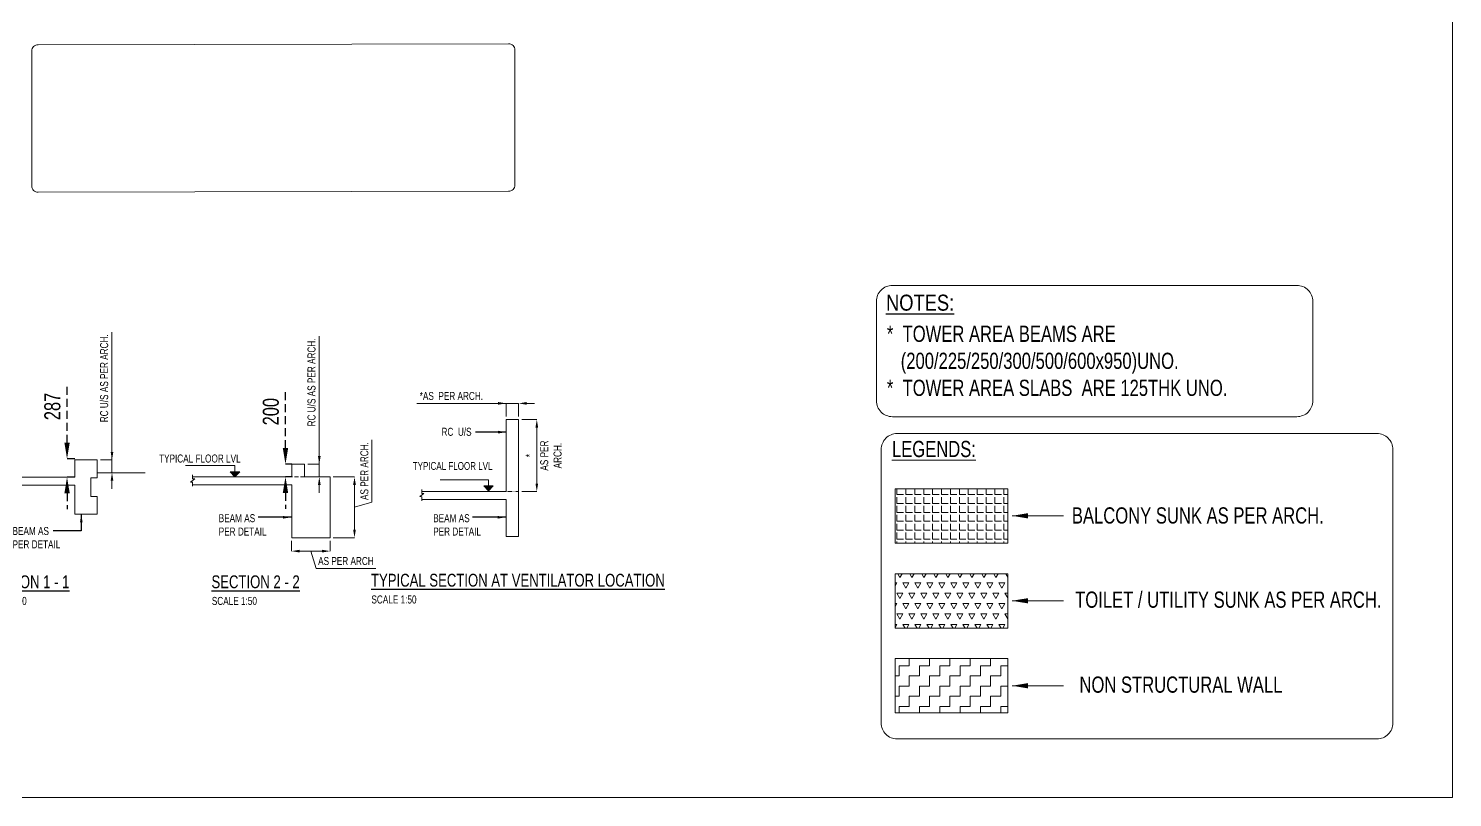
# Model space of a CAD drawing. Header units: millimetres. Extents: x 349 to 36302, y 188 to 51036.
# Drawn here: x 14052 to 36302, y 188 to 12200 of the extents above; entities that cross this region are included whole.
import ezdxf
from ezdxf.enums import TextEntityAlignment as Align

# ---------------------------------------------------------------- set-up
doc = ezdxf.new("R2010")
doc.units = ezdxf.units.MM
for name, pattern in [('CONTINOUS', [0]), ('DASHED', [0.75, 0.5, -0.25]), ('HIDDEN', [0.375, 0.25, -0.125])]:
    doc.linetypes.add(name, pattern=pattern)
for name, color, linetype, lineweight in [('A-ANNO-DIMS', 8, 'Continuous', 15), ('S-GENERAL', 252, 'Continuous', 20), ('S-SEC', 30, 'Continuous', 20), ('S-SEC-TEXT', 2, 'Continuous', 20), ('s-text', 20, 'Continuous', 13), ('STR-LEVEL TEXT', 110, 'Continuous', 30), ('STR-SECTION LINE', 121, 'Continuous', 20)]:
    doc.layers.add(name, color=color, linetype=linetype, lineweight=lineweight)
for name, color, linetype in [('S-BEAM', 4, 'HIDDEN'), ('S-CUT OUT', 43, 'Continuous'), ('S-TITLE', 2, 'Continuous'), ('S-WALL HATCH', 251, 'Continuous')]:
    doc.layers.add(name, color=color, linetype=linetype)
doc.styles.add('Dim.s & Anno.(Misc.)', font='ARIALN.TTF')
doc.styles.add('SOBHA', font='swisscl.ttf')
doc.dimstyles.new('A-GFC-100', dxfattribs={"dimscale": 100, "dimtxt": 1.75, "dimasz": 1, "dimexe": 1, "dimexo": 1, "dimgap": 0.4, "dimtad": 1, "dimdec": 0, "dimdsep": 46, "dimtxsty": 'Dim.s & Anno.(Misc.)', "dimblk": 'ARCHTICK', "dimcen": 0, "dimdle": 0.5, "dimclrd": 252, "dimclre": 253, "dimclrt": 6, "dimazin": 2, "dimtfac": 1, "dimtdec": 0, "dimtix": 1, "dimtmove": 2, "dimatfit": 3, "dimfxl": 1, "dimtolj": 1, "dimlwd": 0, "dimlwe": 0, "dimarcsym": 0})
doc.dimstyles.new('S-100-2', dxfattribs={"dimscale": 100, "dimtxt": 2.5, "dimasz": 2.5, "dimexe": 0, "dimexo": 0, "dimgap": 1, "dimtad": 1, "dimdec": 0, "dimzin": 0, "dimdsep": 46, "dimtxsty": 'SOBHA', "dimcen": 0.0895, "dimclrd": 8, "dimclre": 8, "dimclrt": 2, "dimadec": 0, "dimazin": 0, "dimtfac": 1, "dimtdec": 0, "dimtofl": 0, "dimtmove": 0, "dimatfit": 3, "dimfxl": 0.18, "dimtolj": 1, "dimtzin": 0, "dimlwd": -1, "dimlwe": -1, "dimarcsym": 1})
doc.dimstyles.new('SOBHA STR DIM', dxfattribs={"dimtxt": 0.2, "dimasz": 0.2, "dimexe": 0, "dimexo": 0.01, "dimgap": 0.1, "dimtad": 1, "dimdsep": 46, "dimtxsty": 'SOBHA', "dimcen": 0.09, "dimclrd": 252, "dimclre": 252, "dimclrt": 2, "dimadec": 0, "dimazin": 0, "dimtfac": 1, "dimtofl": 0, "dimtmove": 2, "dimatfit": 1, "dimfxl": 0, "dimtolj": 1, "dimtzin": 0, "dimlwd": -1, "dimlwe": -1, "dimarcsym": 1})

# ---------------------------------------------------------------- blocks, each defined once
blk = doc.blocks.new('_ArchTick')
at = {"color": 0, "linetype": 'ByBlock', "const_width": 0.15}
blk.add_lwpolyline([(-0.5, -0.5), (0.5, 0.5)], dxfattribs=at)
blk = doc.blocks.new('RL')
at = {"layer": 'STR-SECTION LINE', "linetype": 'CONTINOUS', "ltscale": 10}
h = blk.add_hatch(color=8, dxfattribs=at)
h.dxf.hatch_style = 1
h.paths.add_polyline_path([(76, 79), (-76, 79), (0, 0)])
at = {"layer": 'STR-SECTION LINE', "color": 150, "linetype": 'CONTINOUS', "ltscale": 10, "flags": 128}
blk.add_lwpolyline([(76, 79), (-76, 79), (0, 0)], close=True, dxfattribs=at)
blk.add_lwpolyline([(764, 175), (0, 175), (0, 79)], dxfattribs=at)
blk = doc.blocks.new('*D11')
at = {"layer": 'A-ANNO-DIMS', "color": 252, "transparency": 16777216}
for p, q in [((-792988, -80984), (-792988, -82980)), ((-792988, -82855), (-792988, -82730)), ((-793169, -82980), (-792988, -82980)), ((-792988, -83180), (-792988, -82980)), ((-793167, -83180), (-792988, -83180)), ((-792988, -83305), (-792988, -83430))]:
    blk.add_line(p, q, dxfattribs=at)
for points in [[(-793009, -82855), (-792967, -82855), (-792988, -82980)], [(-793009, -83305), (-792967, -83305), (-792988, -83180)]]:
    blk.add_solid(points, dxfattribs=at)
at = {"layer": 'Defpoints', "color": 0, "transparency": 16777216}
for p in [(-793219, -82980, 0), (-792988, -82980), (-793217, -83180, 0)]:
    blk.add_point(p, dxfattribs=at)
at = {"layer": 'A-ANNO-DIMS', "color": 2, "transparency": 16777216, "insert": (-793109, -81705), "char_height": 125, "attachment_point": 5, "rotation": 90, "style": 'SOBHA'}
blk.add_mtext('\\A1;RC U/S AS PER ARCH.', dxfattribs=at)
blk = doc.blocks.new('*D12')
at = {"layer": 'A-ANNO-DIMS', "color": 252, "transparency": 16777216}
for p, q in [((-793420, -84180), (-793420, -84340)), ((-792819, -84180), (-792819, -84340)), ((-793295, -84340), (-792944, -84340)), ((-793120, -84340), (-793038, -84610)), ((-793038, -84610), (-792105, -84610))]:
    blk.add_line(p, q, dxfattribs=at)
for points in [[(-793295, -84319), (-793295, -84361), (-793420, -84340)], [(-792944, -84319), (-792944, -84361), (-792819, -84340)]]:
    blk.add_solid(points, dxfattribs=at)
at = {"layer": 'Defpoints', "color": 0, "transparency": 16777216}
for p in [(-793420, -84130), (-792819, -84130), (-792819, -84340)]:
    blk.add_point(p, dxfattribs=at)
at = {"layer": 'A-ANNO-DIMS', "color": 2, "transparency": 16777216, "insert": (-792572, -84495), "char_height": 125, "attachment_point": 5, "style": 'SOBHA'}
blk.add_mtext('\\A1;AS PER ARCH', dxfattribs=at)
blk = doc.blocks.new('*D13')
at = {"layer": 'A-ANNO-DIMS', "color": 252, "transparency": 16777216}
for p, q in [((-792168, -83574), (-792168, -82604)), ((-792769, -83180), (-792438, -83180)), ((-792438, -84005), (-792438, -83305)), ((-792438, -83655), (-792168, -83574)), ((-792769, -84130), (-792438, -84130))]:
    blk.add_line(p, q, dxfattribs=at)
for points in [[(-792459, -83305), (-792417, -83305), (-792438, -83180)], [(-792459, -84005), (-792417, -84005), (-792438, -84130)]]:
    blk.add_solid(points, dxfattribs=at)
at = {"layer": 'Defpoints', "color": 0, "transparency": 16777216}
for p in [(-792819, -83180), (-792438, -83180), (-792819, -84130)]:
    blk.add_point(p, dxfattribs=at)
at = {"layer": 'A-ANNO-DIMS', "color": 2, "transparency": 16777216, "insert": (-792283, -83089), "char_height": 125, "attachment_point": 5, "rotation": 90, "style": 'SOBHA'}
blk.add_mtext('\\A1;AS PER ARCH.', dxfattribs=at)
blk = doc.blocks.new('*D7')
at = {"layer": 'A-ANNO-DIMS', "color": 252, "transparency": 16777216}
for p, q in [((-786938, -80919), (-786938, -82915)), ((-786938, -82790), (-786938, -82665)), ((-787120, -82915), (-786938, -82915)), ((-786938, -83115), (-786938, -82915)), ((-787118, -83115), (-786938, -83115)), ((-786938, -83240), (-786938, -83365))]:
    blk.add_line(p, q, dxfattribs=at)
for points in [[(-786959, -82790), (-786917, -82790), (-786938, -82915)], [(-786959, -83240), (-786917, -83240), (-786938, -83115)]]:
    blk.add_solid(points, dxfattribs=at)
at = {"layer": 'Defpoints', "color": 0, "transparency": 16777216}
for p in [(-787170, -82915, 0), (-786938, -82915), (-787168, -83115, 0)]:
    blk.add_point(p, dxfattribs=at)
at = {"layer": 'A-ANNO-DIMS', "color": 2, "transparency": 16777216, "insert": (-787060, -81640), "char_height": 125, "attachment_point": 5, "rotation": 90, "style": 'SOBHA'}
blk.add_mtext('\\A1;RC U/S AS PER ARCH.', dxfattribs=at)
blk = doc.blocks.new('*D5')
at = {"layer": 'A-ANNO-DIMS', "color": 252, "transparency": 16777216}
for p, q in [((-783752, -82286), (-783518, -82286)), ((-783518, -83284), (-783518, -82411)), ((-783752, -83409), (-783518, -83409))]:
    blk.add_line(p, q, dxfattribs=at)
for points in [[(-783539, -82411), (-783497, -82411), (-783518, -82286)], [(-783539, -83284), (-783497, -83284), (-783518, -83409)]]:
    blk.add_solid(points, dxfattribs=at)
at = {"layer": 'Defpoints', "color": 0, "transparency": 16777216}
for p in [(-783802, -82286), (-783518, -82286), (-783802, -83409)]:
    blk.add_point(p, dxfattribs=at)
at = {"layer": 'A-ANNO-DIMS', "color": 2, "transparency": 16777216, "char_height": 125, "width": 643.27, "attachment_point": 5, "rotation": 90, "style": 'SOBHA'}
for s, insert in [('\\A1;AS PER ARCH.', (-783297, -82848)), ('\\A1;*', (-783630, -82848))]:
    blk.add_mtext(s, dxfattribs=dict(at, insert=insert))
blk = doc.blocks.new('*D6')
at = {"layer": 'A-ANNO-DIMS', "color": 252, "transparency": 16777216}
for p, q in [((-785392, -82032), (-783997, -82032)), ((-784122, -82032), (-784247, -82032)), ((-783997, -82236), (-783997, -82032)), ((-783802, -82032), (-783997, -82032)), ((-783802, -82236), (-783802, -82032)), ((-783677, -82032), (-783552, -82032))]:
    blk.add_line(p, q, dxfattribs=at)
for points in [[(-784122, -82011), (-784122, -82053), (-783997, -82032)], [(-783677, -82011), (-783677, -82053), (-783802, -82032)]]:
    blk.add_solid(points, dxfattribs=at)
at = {"layer": 'Defpoints', "color": 0, "transparency": 16777216}
for p in [(-783997, -82032), (-783997, -82286), (-783802, -82286)]:
    blk.add_point(p, dxfattribs=at)
at = {"layer": 'A-ANNO-DIMS', "color": 2, "transparency": 16777216, "insert": (-784853, -81917), "char_height": 125, "attachment_point": 5, "style": 'SOBHA'}
blk.add_mtext('\\A1;*AS  PER ARCH.', dxfattribs=at)
blk = doc.blocks.new('*D181')
at = {"layer": 'Defpoints', "color": 0, "linetype": 'Continuous', "ltscale": 500, "transparency": 16777216}
for p in [(18067, 5397), (18164, 5397, 0), (18164, 5197, 0)]:
    blk.add_point(p, dxfattribs=at)
at = {"layer": 'S-BEAM', "color": 8, "ltscale": 500, "transparency": 16777216}
for p, q in [((18067, 5647), (18067, 6533)), ((18164, 5397), (18067, 5397)), ((18164, 5197), (18067, 5197)), ((18067, 4947), (18067, 4697))]:
    blk.add_line(p, q, dxfattribs=at)
at = {"layer": 'S-BEAM', "color": 8, "linetype": 'Continuous', "ltscale": 500, "transparency": 16777216}
for points in [[(18025, 5647), (18109, 5647), (18067, 5397)], [(18025, 4947), (18109, 4947), (18067, 5197)]]:
    blk.add_solid(points, dxfattribs=at)
at = {"layer": 'S-BEAM', "color": 2, "linetype": 'Continuous', "ltscale": 500, "transparency": 16777216, "insert": (17839, 6215), "char_height": 250, "attachment_point": 5, "rotation": 90, "style": 'SOBHA'}
blk.add_mtext('\\A1;200', dxfattribs=at)
blk = doc.blocks.new('*D318')
at = {"layer": 'Defpoints', "color": 0, "linetype": 'Continuous', "ltscale": 500, "transparency": 16777216}
for p in [(14654, 5479), (14777, 5479), (14777, 5192)]:
    blk.add_point(p, dxfattribs=at)
at = {"layer": 'S-BEAM', "color": 8, "ltscale": 500, "transparency": 16777216}
for p, q in [((14654, 5729), (14654, 6613)), ((14777, 5479), (14654, 5479)), ((14777, 5192), (14654, 5192)), ((14654, 4942), (14654, 4692))]:
    blk.add_line(p, q, dxfattribs=at)
at = {"layer": 'S-BEAM', "color": 8, "linetype": 'Continuous', "ltscale": 500, "transparency": 16777216}
for points in [[(14613, 5729), (14696, 5729), (14654, 5479)], [(14613, 4942), (14696, 4942), (14654, 5192)]]:
    blk.add_solid(points, dxfattribs=at)
at = {"layer": 'S-BEAM', "color": 2, "linetype": 'Continuous', "ltscale": 500, "transparency": 16777216, "insert": (14426, 6296), "char_height": 250, "attachment_point": 5, "rotation": 90, "style": 'SOBHA'}
blk.add_mtext('\\A1;287', dxfattribs=at)
blk = doc.blocks.new('1')
at = {"layer": 'S-GENERAL', "color": 252, "linetype": 'ByBlock'}
blk.add_lwpolyline([(-794970.5, -83148.5), (-794970.5, -83211.5), (-794934.7, -83209.7), (-795002.1, -83260.6), (-794970.5, -83261.9), (-794970.5, -83327.1)], dxfattribs=at)
at = {"layer": 'S-SEC', "linetype": 'ByBlock'}
for p, q in [((-794970.5, -83180), (-793419.5, -83180)), ((-794970.5, -83305), (-793419.5, -83305))]:
    blk.add_line(p, q, dxfattribs=at)
at = {"layer": 'S-SEC', "linetype": 'HIDDEN', "ltscale": 250}
blk.add_line((-793219.5, -83180), (-793419.5, -83180), dxfattribs=at)
at = {"layer": 'S-SEC', "linetype": 'ByBlock', "elevation": 0}
blk.add_lwpolyline([(-793419.5, -83180), (-793419.5, -82980), (-793219.5, -82980), (-793219.5, -83180)], dxfattribs=at)
at = {"layer": 'S-SEC', "linetype": 'ByBlock'}
for points in [[(-793219.5, -83180), (-792819.5, -83180), (-792819.5, -84130), (-793419.5, -84130), (-793419.5, -83305)], [(-793419.5, -83180), (-793419.5, -83180)]]:
    blk.add_lwpolyline(points, dxfattribs=at)
at = {"layer": 'STR-LEVEL TEXT', "linetype": 'CONTINOUS', "xscale": -1.0125, "yscale": 1.0125, "zscale": 1.0125}
blk.add_blockref('RL', (-794305.2, -83180), dxfattribs=at)
at = {"layer": 'S-SEC-TEXT', "color": 2, "char_height": 125, "style": 'Dim.s & Anno.(Misc.)'}
for s, insert, width, attachment_point in [('{\\fSwis721 LtCn BT|b0|i0|c0|p34;TYPICAL FLOOR LVL}', (-795491.9, -82830.7), 1458.253, 1), ('\\pxql;{\\fSwis721 LtCn BT|b0|i0|c0|p34;BEAM AS \\PPER DETAIL}', (-793830.5, -83762.9), 729.126, 3)]:
    blk.add_mtext(s, dxfattribs=dict(at, insert=insert, width=width, attachment_point=attachment_point))
at = {"layer": 's-text', "color": 2, "insert": (-792972.1, -85055.2), "char_height": 125, "width": 1695.073, "attachment_point": 3, "style": 'Dim.s & Anno.(Misc.)'}
blk.add_mtext('\\pxql;{\\fSwis721 LtCn BT|b0|i0|c0|p34;SCALE 1:50}', dxfattribs=at)
at = {"layer": 'S-TITLE', "color": 2, "insert": (-794672.6, -84718.9), "char_height": 200, "width": 12426.537, "attachment_point": 1, "style": 'Dim.s & Anno.(Misc.)'}
blk.add_mtext('{\\fSwis721 LtCn BT|b0|i0|c0|p34;\\LSECTION 2 - 2}', dxfattribs=at)
at = {"layer": 'A-ANNO-DIMS'}
dim = blk.add_linear_dim(base=(-792987.8, -82980, 0), p1=(-793217.4, -83180, 0), p2=(-793219.5, -82980, 0), angle=90, text='RC U/S AS PER ARCH.', dimstyle='S-100-2', override={"dimscale": 50, "dimexo": 1, "dimclrd": 252, "dimclre": 252, "dimtmove": 1}, dxfattribs=at)
dim.commit()
dim.dimension.update_dxf_attribs({"geometry": '*D11', "text_midpoint": (-793032.6, -81704.7, 0), "dimtype": 128})
dim = blk.add_linear_dim(base=(-792438, -83180), p1=(-792819.5, -84130), p2=(-792819.5, -83180), angle=90, text='AS PER ARCH.', dimstyle='S-100-2', override={"dimscale": 50, "dimexo": 1, "dimclrd": 252, "dimclre": 252, "dimtmove": 1}, dxfattribs=at)
dim.commit()
dim.dimension.update_dxf_attribs({"geometry": '*D13', "text_midpoint": (-792282.8, -83523.9)})
dim = blk.add_linear_dim(base=(-792819.5, -84340), p1=(-793419.5, -84130), p2=(-792819.5, -84130), text='AS PER ARCH', dimstyle='S-100-2', override={"dimscale": 50, "dimexo": 1, "dimclrd": 252, "dimclre": 252, "dimtmove": 1}, dxfattribs=at)
dim.commit()
dim.dimension.update_dxf_attribs({"geometry": '*D12', "text_midpoint": (-792988.4, -84495.2)})
at = {"layer": 'S-CUT OUT', "linetype": 'ByBlock'}
blk.add_leader([(-793427.6, -83811.2), (-793945.4, -83811.2)], dimstyle='SOBHA STR DIM', override={"dimscale": 50, "dimasz": 2.5, "dimtad": 0}, dxfattribs=at)
blk = doc.blocks.new('2')
at = {"layer": 'S-GENERAL', "color": 252, "linetype": 'ByBlock'}
blk.add_line((-787167.7, -83115, 0.1), (-786419, -83115), dxfattribs=at)
blk.add_lwpolyline([(-790668.7, -83083.5), (-790668.7, -83146.6), (-790632.9, -83144.7), (-790700.3, -83195.7), (-790668.7, -83196.9), (-790668.7, -83262.1)], dxfattribs=at)
at = {"layer": 'S-SEC', "linetype": 'ByBlock'}
for p, q in [((-790668.7, -83115), (-789117.7, -83115)), ((-789117.7, -83115), (-789117.7, -83185)), ((-789117.7, -83185), (-787517.7, -83185)), ((-790668.7, -83240), (-789317.7, -83240)), ((-789317.7, -83240), (-789317.7, -84065)), ((-789117.7, -83310), (-787517.7, -83310)), ((-789117.7, -83310), (-789117.7, -84065)), ((-789317.7, -84065), (-789117.7, -84065))]:
    blk.add_line(p, q, dxfattribs=at)
at = {"layer": 'S-SEC', "linetype": 'ByBlock', "elevation": 0.1}
blk.add_lwpolyline([(-787517.7, -83310), (-787517.7, -83764.7), (-787167.7, -83764.7), (-787167.7, -83484.7), (-787267.7, -83484.7), (-787267.7, -83194.7), (-787167.7, -83194.7), (-787167.7, -82914.7), (-787517.7, -82914.7), (-787517.7, -83185)], dxfattribs=at)
at = {"layer": 'STR-LEVEL TEXT', "linetype": 'CONTINOUS', "xscale": 1.0125, "yscale": 1.0125, "zscale": 1.0125}
blk.add_blockref('RL', (-790159, -83115), dxfattribs=at)
at = {"layer": 'S-SEC-TEXT', "color": 2, "char_height": 125, "width": 1458.253, "attachment_point": 3, "style": 'Dim.s & Anno.(Misc.)'}
for s, insert in [('{\\fSwis721 LtCn BT|b0|i0|c0|p34;TYPICAL FLOOR LVL}', (-788972.3, -82765.8)), ('\\pxql;{\\fSwis721 LtCn BT|b0|i0|c0|p34;BEAM AS \\PPER DETAIL}', (-787034.4, -83962.6))]:
    blk.add_mtext(s, dxfattribs=dict(at, insert=insert))
at = {"layer": 's-text', "color": 2, "insert": (-787281.1, -85055.2), "char_height": 125, "width": 1695.073, "attachment_point": 3, "style": 'Dim.s & Anno.(Misc.)'}
blk.add_mtext('\\pxql;{\\fSwis721 LtCn BT|b0|i0|c0|p34;SCALE 1:50}', dxfattribs=at)
at = {"layer": 'S-TITLE', "color": 2, "insert": (-788981.6, -84718.9), "char_height": 200, "width": 12426.537, "attachment_point": 1, "style": 'Dim.s & Anno.(Misc.)'}
blk.add_mtext('{\\fSwis721 LtCn BT|b0|i0|c0|p34;\\LSECTION 1 - 1}', dxfattribs=at)
at = {"layer": 'A-ANNO-DIMS'}
dim = blk.add_linear_dim(base=(-786938, -82915, 0.1), p1=(-787167.7, -83115, 0.1), p2=(-787169.8, -82915, 0.1), angle=90, text='RC U/S AS PER ARCH.', dimstyle='S-100-2', override={"dimscale": 50, "dimexo": 1, "dimclrd": 252, "dimclre": 252, "dimtmove": 1}, dxfattribs=at)
dim.commit()
dim.dimension.update_dxf_attribs({"geometry": '*D7', "text_midpoint": (-786982.9, -81639.7, 0.1), "dimtype": 128})
at = {"layer": 'S-CUT OUT', "linetype": 'ByBlock'}
for points in [[(-787417.7, -83764.7), (-787417.7, -84020.2), (-787858.2, -84020.2)], [(-789114.4, -83997.1), (-788618.3, -83997.1)]]:
    blk.add_leader(points, dimstyle='SOBHA STR DIM', override={"dimscale": 50, "dimasz": 2.5, "dimtad": 0}, dxfattribs=at)
blk = doc.blocks.new('3')
at = {"layer": 'S-GENERAL', "color": 252, "linetype": 'ByBlock'}
blk.add_lwpolyline([(-785316.1, -83378.7), (-785316.1, -83440.2), (-785281.2, -83438.4), (-785347, -83488.2), (-785316.1, -83489.4), (-785316.1, -83553.1)], dxfattribs=at)
at = {"layer": 'S-SEC', "linetype": 'ByBlock'}
for p, q in [((-783996.9, -82286.4), (-783801.5, -82286.4)), ((-783996.9, -82286.4), (-783996.9, -83409.4)), ((-783801.5, -82286.4), (-783801.5, -84109.4)), ((-785316.1, -83409.4), (-783996.9, -83409.4)), ((-785316.1, -83531.5), (-783996.9, -83531.5)), ((-783996.9, -83531.5), (-783996.9, -84109.4)), ((-783996.9, -84109.4), (-783801.5, -84109.4))]:
    blk.add_line(p, q, dxfattribs=at)
at = {"layer": 'S-SEC', "linetype": 'DASHED', "ltscale": 0.1}
blk.add_line((-783996.9, -83409.4), (-783801.5, -83409.4), dxfattribs=at)
at = {"layer": 'STR-LEVEL TEXT', "linetype": 'CONTINOUS', "xscale": -0.9887695312500003, "yscale": 0.9887695312500003, "zscale": 0.9887695312500003}
blk.add_blockref('RL', (-784273.1, -83400), dxfattribs=at)
at = {"layer": 'S-SEC-TEXT', "color": 2, "attachment_point": 3, "style": 'Dim.s & Anno.(Misc.)'}
for s, insert, char_height, width in [('\\pxql;{\\fSwis721 LtCn BT|b0|i0|c0|p34;RC  U/S}', (-784278, -82413.2), 125, 729.126), ('{\\fSwis721 LtCn BT|b0|i0|c0|p34;TYPICAL FLOOR LVL}', (-784211.3, -82948.6), 122.07, 3883.167), ('\\pxql;{\\fSwis721 LtCn BT|b0|i0|c0|p34;BEAM AS \\PPER DETAIL}', (-784407.8, -83762.9), 125, 729.126)]:
    blk.add_mtext(s, dxfattribs=dict(at, insert=insert, char_height=char_height, width=width))
at = {"layer": 's-text', "color": 2, "insert": (-784406.9, -85032.3), "char_height": 125, "width": 1695.073, "attachment_point": 3, "style": 'Dim.s & Anno.(Misc.)'}
blk.add_mtext('\\pxql;{\\fSwis721 LtCn BT|b0|i0|c0|p34;SCALE 1:50}', dxfattribs=at)
at = {"layer": 'S-TITLE', "color": 2, "insert": (-786108.5, -84693.9), "char_height": 200, "width": 12426.537, "attachment_point": 1, "style": 'Dim.s & Anno.(Misc.)'}
blk.add_mtext('{\\fSwis721 LtCn BT|b0|i0|c0|p34;\\LTYPICAL SECTION AT VENTILATOR LOCATION}', dxfattribs=at)
at = {"layer": 'A-ANNO-DIMS'}
dim = blk.add_linear_dim(base=(-783996.9, -82032.2), p1=(-783801.5, -82286.4), p2=(-783996.9, -82286.4), text='*AS  PER ARCH.', dimstyle='S-100-2', override={"dimscale": 50, "dimexo": 1, "dimclrd": 252, "dimclre": 252, "dimtmove": 1}, dxfattribs=at)
dim.commit()
dim.dimension.update_dxf_attribs({"geometry": '*D6', "text_midpoint": (-784853.5, -82088.2), "dimtype": 128})
dim = blk.add_linear_dim(base=(-783517.8, -82286.4), p1=(-783801.5, -83409.4), p2=(-783801.5, -82286.4), angle=90, text='*\\XAS PER ARCH.', dimstyle='S-100-2', override={"dimscale": 50, "dimexo": 1, "dimclrd": 252, "dimclre": 252, "dimtmove": 1}, dxfattribs=at)
dim.commit()
dim.dimension.update_dxf_attribs({"geometry": '*D5', "text_midpoint": (-783517.8, -82847.9)})
at = {"layer": 'S-CUT OUT', "linetype": 'ByBlock'}
for points in [[(-783996.9, -82481.1), (-784474.9, -82481.1)], [(-784004.9, -83811.2), (-784522.7, -83811.2)]]:
    blk.add_leader(points, dimstyle='SOBHA STR DIM', override={"dimscale": 50, "dimasz": 2.5, "dimtad": 0}, dxfattribs=at)

msp = doc.modelspace()

# ---------------------------------------------------------------- hatches: boundary and pattern name
at = {"layer": 'S-GENERAL'}
h = msp.add_hatch(dxfattribs=at)
h.set_pattern_fill('ANGLE', color=8, scale=506.25)
h.set_pattern_definition([(0, (-6289011.56, -2116634.58), (0, 139.21875), [101.25, -37.96875]), (90, (-6289011.56, -2116634.58), (-139.21875, 9e-15), [101.25, -37.96875])])
h.paths.add_polyline_path([(27594.5, 4163.3), (29352.1, 4163.3), (29352.1, 5011.2), (27594.5, 5011.2)])
h = msp.add_hatch(dxfattribs=at)
h.set_pattern_fill('TRIANG', color=8, scale=500)
h.set_pattern_definition([(60, (805511.98, 86599.05), (-93.75, 162.379763), [93.75, -93.75]), (120, (805511.98, 86599.05), (-187.5, 1e-07), [93.75, -93.75]), (0, (805465.1, 86680.24), (93.75, 162.379763), [93.75, -93.75])])
h.paths.add_polyline_path([(27594.5, 2836), (29352.1, 2836), (29352.1, 3684), (27594.5, 3684)])
h = msp.add_hatch(dxfattribs=at)
h.set_pattern_fill('ZIGZAG', color=8, scale=50)
h.set_pattern_definition([(0, (-6468713.14, 144486.74), (158.75, 158.75), [158.75, -158.75]), (90, (-6468554.39, 144486.74), (-158.75, 158.75), [158.75, -158.75])])
h.paths.add_polyline_path([(27594.5, 1508.8), (29352.1, 1508.8), (29352.1, 2356.7), (27594.5, 2356.7)])
at = {"layer": 'S-WALL HATCH', "linetype": 'Continuous', "ltscale": 500, "transparency": 33554687}
h = msp.add_hatch(dxfattribs=at)
h.set_pattern_fill('HONEY', color=25, scale=400)
h.set_pattern_definition([(0, (-1187868.24, 206467.5), (75, 43.3012702), [50, -100]), (120, (-1187868.24, 206467.5), (-75, 43.3012702), [50, -100]), (60, (-1187868.24, 206467.5), (2e-14, 86.6025404), [-100, 50])])
h.paths.add_polyline_path([(12450.8, 14551.8), (11950.8, 14551.8), (11950.8, 14051.8), (12450.8, 14051.8)])
h.paths.add_polyline_path([(4050.8, 19351.8), (3750.8, 19351.8), (3750.8, 19151.8), (4050.8, 19151.8)])
h.paths.add_polyline_path([(4050.8, 21651.8), (3750.8, 21651.8), (3750.8, 21451.8), (4050.8, 21451.8)])
h.paths.add_polyline_path([(30435.5, 1753.7), (33681.1, 1753.7), (33681.1, 2149), (30435.5, 2149)], flags=9)
h.paths.add_polyline_path([(23298.5, 13257.5), (23683.5, 13257.5), (23683.5, 13978.3), (23298.5, 13978.3)], flags=9)
h.paths.add_polyline_path([(23298.5, 15089.1), (23683.5, 15089.1), (23683.5, 15809.9), (23298.5, 15809.9)], flags=9)
h.paths.add_polyline_path([(16805.3, 31053.7), (16805.3, 32614), (16278.1, 32614), (16278.1, 31053.7)], flags=9)
h.paths.add_polyline_path([(3995.8, 40319.6), (3995.8, 41879.9), (3468.6, 41879.9), (3468.6, 40319.6)], flags=9)
h.paths.add_polyline_path([(3995.8, 36144.6), (3995.8, 37704.9), (3468.6, 37704.9), (3468.6, 36144.6)], flags=9)
h.paths.add_polyline_path([(3995.8, 25169.6), (3995.8, 26729.9), (3468.6, 26729.9), (3468.6, 25169.6)], flags=9)
h.paths.add_polyline_path([(3995.8, 15569.6), (3995.8, 17129.9), (3468.6, 17129.9), (3468.6, 15569.6)], flags=9)
h.paths.add_polyline_path([(15338.4, 13898.5), (16898.7, 13898.5), (16898.7, 14425.7), (15338.4, 14425.7)], flags=9)
h.paths.add_polyline_path([(32310.4, 22157.4), (32310.4, 23717.7), (31783.2, 23717.7), (31783.2, 22157.4)], flags=9)
h.paths.add_polyline_path([(28341.5, 31576.1), (28341.5, 33136.4), (27814.3, 33136.4), (27814.3, 31576.1)], flags=9)
h.paths.add_polyline_path([(32209.4, 39845.6), (32209.4, 41405.9), (31682.2, 41405.9), (31682.2, 39845.6)], flags=9)
h.paths.add_polyline_path([(11135.4, 34608.9), (12695.7, 34608.9), (12695.7, 35136.1), (11135.4, 35136.1)], flags=9)
h.paths.add_polyline_path([(22721.8, 49894.7), (24282.1, 49894.7), (24282.1, 50421.9), (22721.8, 50421.9)], flags=9)
h.paths.add_polyline_path([(32217.9, 42546.6), (32217.9, 44106.9), (31690.7, 44106.9), (31690.7, 42546.6)], flags=9)
h.paths.add_polyline_path([(32217.9, 33735.1), (32217.9, 35295.4), (31690.7, 35295.4), (31690.7, 33735.1)], flags=9)
h.paths.add_polyline_path([(26431.7, 14028.2), (27992, 14028.2), (27992, 14555.4), (26431.7, 14555.4)], flags=9)
h.paths.add_polyline_path([(19356.2, 14028.2), (20916.5, 14028.2), (20916.5, 14555.4), (19356.2, 14555.4)], flags=9)
h.paths.add_polyline_path([(9371.6, 14028.2), (10931.9, 14028.2), (10931.9, 14555.4), (9371.6, 14555.4)], flags=9)
h.paths.add_polyline_path([(4041.8, 22231.9), (4041.8, 23792.2), (3514.6, 23792.2), (3514.6, 22231.9)], flags=9)
h.paths.add_polyline_path([(4101.1, 47007.5), (4101.1, 48567.8), (3573.9, 48567.8), (3573.9, 47007.5)], flags=9)
h.paths.add_polyline_path([(15497.8, 33271.2), (15497.8, 34831.5), (14970.6, 34831.5), (14970.6, 33271.2)], flags=9)
h.paths.add_polyline_path([(15418.8, 35571.6), (15418.8, 37131.9), (14891.6, 37131.9), (14891.6, 35571.6)], flags=9)
h.paths.add_polyline_path([(15418.8, 37871.6), (15418.8, 39431.9), (14891.6, 39431.9), (14891.6, 37871.6)], flags=9)
h.paths.add_polyline_path([(11269.1, 25056.1), (11269.1, 26616.4), (10741.9, 26616.4), (10741.9, 25056.1)], flags=9)
h.paths.add_polyline_path([(12053.5, 20391.2), (12053.5, 21951.5), (11526.3, 21951.5), (11526.3, 20391.2)], flags=9)
h.paths.add_polyline_path([(17843, 21083.2), (17843, 22643.5), (17315.8, 22643.5), (17315.8, 21083.2)], flags=9)
h.paths.add_polyline_path([(23700.8, 20682.3), (25261.1, 20682.3), (25261.1, 21209.5), (23700.8, 21209.5)], flags=9)
h.paths.add_polyline_path([(21864.1, 20682.3), (23424.4, 20682.3), (23424.4, 21209.5), (21864.1, 21209.5)], flags=9)
h.paths.add_polyline_path([(24771.6, 39874), (24771.6, 41434.3), (24244.4, 41434.3), (24244.4, 39874)], flags=9)
h.paths.add_polyline_path([(24024.9, 43785.1), (24024.9, 45345.4), (23497.7, 45345.4), (23497.7, 43785.1)], flags=9)
h.paths.add_polyline_path([(27687.3, 46261.9), (29247.6, 46261.9), (29247.6, 46789.1), (27687.3, 46789.1)], flags=9)
h.paths.add_polyline_path([(11324.9, 39860.1), (11324.9, 41420.3), (10797.7, 41420.3), (10797.7, 39860.1)], flags=9)
h.paths.add_polyline_path([(8551.4, 46461.9), (10111.7, 46461.9), (10111.7, 46989.1), (8551.4, 46989.1)], flags=9)
h.paths.add_polyline_path([(8690.4, 24598.6), (9781.3, 24598.6), (9781.3, 25125.8), (8690.4, 25125.8)], flags=9)
h.paths.add_polyline_path([(23080.3, 22903.1), (24171.2, 22903.1), (24171.2, 23430.3), (23080.3, 23430.3)], flags=9)
h.paths.add_polyline_path([(23363.2, 32960), (24454.2, 32960), (24454.2, 33487.2), (23363.2, 33487.2)], flags=9)
h.paths.add_polyline_path([(25689.8, 41058.7), (26780.7, 41058.7), (26780.7, 41585.9), (25689.8, 41585.9)], flags=9)
h.paths.add_polyline_path([(8797.6, 41783.2), (9888.5, 41783.2), (9888.5, 42310.3), (8797.6, 42310.3)], flags=9)
h.paths.add_polyline_path([(13914.6, 33663.8), (15005.6, 33663.8), (15005.6, 34191), (13914.6, 34191)], flags=9)
h.paths.add_polyline_path([(17749, 42186.8), (18839.9, 42186.8), (18839.9, 42714), (17749, 42714)], flags=9)
h.paths.add_polyline_path([(32407.1, 40250.9), (32792.1, 40250.9), (32792.1, 40971.7), (32407.1, 40971.7)], flags=9)
h.paths.add_polyline_path([(28711.8, 40250.9), (29096.8, 40250.9), (29096.8, 40971.7), (28711.8, 40971.7)], flags=9)
h.paths.add_polyline_path([(14069.1, 23982.3), (15629.4, 23982.3), (15629.4, 24509.5), (14069.1, 24509.5)], flags=9)
h.paths.add_polyline_path([(13852.4, 24365.9), (13852.4, 25926.2), (13325.2, 25926.2), (13325.2, 24365.9)], flags=9)
h.paths.add_polyline_path([(13852.4, 39924.2), (13852.4, 41484.4), (13325.2, 41484.4), (13325.2, 39924.2)], flags=9)
h.paths.add_polyline_path([(21606.4, 41561.6), (23166.7, 41561.6), (23166.7, 42088.8), (21606.4, 42088.8)], flags=9)
h.paths.add_polyline_path([(14113.7, 9780.6), (21494.1, 9780.6), (21494.1, 11995.1), (14113.7, 11995.1)], flags=9)
h.paths.add_polyline_path([(30381.2, 3048.3), (35216.4, 3048.3), (35216.4, 3482.8), (30381.2, 3482.8)], flags=9)
h.paths.add_polyline_path([(27476.8, 5434.1), (28877.8, 5434.1), (28877.8, 5830.2), (27476.8, 5830.2)], flags=9)
h.paths.add_polyline_path([(30319.7, 4396), (34324.9, 4396), (34324.9, 4791.4), (30319.7, 4791.4)], flags=9)
h.paths.add_polyline_path([(27372.9, 6302.6), (32821.9, 6302.6), (32821.9, 7690), (27372.9, 7690)], flags=9)
h.paths.add_polyline_path([(27385.4, 7723.6), (28580.9, 7723.6), (28580.9, 8111.7), (27385.4, 8111.7)], flags=9)
h.paths.add_polyline_path([(14017.2, 11970.3), (15743.3, 11970.3), (15743.3, 12497.5), (14017.2, 12497.5)], flags=9)
h.paths.add_polyline_path([(13975.9, 12347.3), (23228.1, 12347.3), (23228.1, 13200.6), (13975.9, 13200.6)], flags=9)
h = msp.add_hatch(dxfattribs=at)
h.set_pattern_fill('HONEY', color=25, scale=400)
h.set_pattern_definition([(0, (22525.838, 14251.84), (75, 43.30127), [50, -100]), (120, (22525.838, 14251.84), (-75, 43.30127), [50, -100]), (60, (22525.838, 14251.84), (2e-14, 86.60254), [-100, 50])])
h.paths.add_polyline_path([(27063.3, 50251.8), (26863.3, 50251.8), (26863.3, 49951.8), (27063.3, 49951.8)])
h.paths.add_polyline_path([(24763.3, 50251.8), (24563.3, 50251.8), (24563.3, 49951.8), (24763.3, 49951.8)])
h.paths.add_polyline_path([(30435.5, 1753.7), (33681.1, 1753.7), (33681.1, 2149), (30435.5, 2149)], flags=9)
h.paths.add_polyline_path([(23298.5, 13257.5), (23683.5, 13257.5), (23683.5, 13978.3), (23298.5, 13978.3)], flags=9)
h.paths.add_polyline_path([(23298.5, 15089.1), (23683.5, 15089.1), (23683.5, 15809.9), (23298.5, 15809.9)], flags=9)
h.paths.add_polyline_path([(16805.3, 31053.7), (16805.3, 32614), (16278.1, 32614), (16278.1, 31053.7)], flags=9)
h.paths.add_polyline_path([(3995.8, 40319.6), (3995.8, 41879.9), (3468.6, 41879.9), (3468.6, 40319.6)], flags=9)
h.paths.add_polyline_path([(3995.8, 36144.6), (3995.8, 37704.9), (3468.6, 37704.9), (3468.6, 36144.6)], flags=9)
h.paths.add_polyline_path([(3995.8, 25169.6), (3995.8, 26729.9), (3468.6, 26729.9), (3468.6, 25169.6)], flags=9)
h.paths.add_polyline_path([(3995.8, 15569.6), (3995.8, 17129.9), (3468.6, 17129.9), (3468.6, 15569.6)], flags=9)
h.paths.add_polyline_path([(15338.4, 13898.5), (16898.7, 13898.5), (16898.7, 14425.7), (15338.4, 14425.7)], flags=9)
h.paths.add_polyline_path([(32310.4, 22157.4), (32310.4, 23717.7), (31783.2, 23717.7), (31783.2, 22157.4)], flags=9)
h.paths.add_polyline_path([(28341.5, 31576.1), (28341.5, 33136.4), (27814.3, 33136.4), (27814.3, 31576.1)], flags=9)
h.paths.add_polyline_path([(32209.4, 39845.6), (32209.4, 41405.9), (31682.2, 41405.9), (31682.2, 39845.6)], flags=9)
h.paths.add_polyline_path([(11135.4, 34608.9), (12695.7, 34608.9), (12695.7, 35136.1), (11135.4, 35136.1)], flags=9)
h.paths.add_polyline_path([(22721.8, 49894.7), (24282.1, 49894.7), (24282.1, 50421.9), (22721.8, 50421.9)], flags=9)
h.paths.add_polyline_path([(32217.9, 42546.6), (32217.9, 44106.9), (31690.7, 44106.9), (31690.7, 42546.6)], flags=9)
h.paths.add_polyline_path([(32217.9, 33735.1), (32217.9, 35295.4), (31690.7, 35295.4), (31690.7, 33735.1)], flags=9)
h.paths.add_polyline_path([(26431.7, 14028.2), (27992, 14028.2), (27992, 14555.4), (26431.7, 14555.4)], flags=9)
h.paths.add_polyline_path([(19356.2, 14028.2), (20916.5, 14028.2), (20916.5, 14555.4), (19356.2, 14555.4)], flags=9)
h.paths.add_polyline_path([(9371.6, 14028.2), (10931.9, 14028.2), (10931.9, 14555.4), (9371.6, 14555.4)], flags=9)
h.paths.add_polyline_path([(4041.8, 22231.9), (4041.8, 23792.2), (3514.6, 23792.2), (3514.6, 22231.9)], flags=9)
h.paths.add_polyline_path([(4101.1, 47007.5), (4101.1, 48567.8), (3573.9, 48567.8), (3573.9, 47007.5)], flags=9)
h.paths.add_polyline_path([(15497.8, 33271.2), (15497.8, 34831.5), (14970.6, 34831.5), (14970.6, 33271.2)], flags=9)
h.paths.add_polyline_path([(15418.8, 35571.6), (15418.8, 37131.9), (14891.6, 37131.9), (14891.6, 35571.6)], flags=9)
h.paths.add_polyline_path([(15418.8, 37871.6), (15418.8, 39431.9), (14891.6, 39431.9), (14891.6, 37871.6)], flags=9)
h.paths.add_polyline_path([(11269.1, 25056.1), (11269.1, 26616.4), (10741.9, 26616.4), (10741.9, 25056.1)], flags=9)
h.paths.add_polyline_path([(12053.5, 20391.2), (12053.5, 21951.5), (11526.3, 21951.5), (11526.3, 20391.2)], flags=9)
h.paths.add_polyline_path([(17843, 21083.2), (17843, 22643.5), (17315.8, 22643.5), (17315.8, 21083.2)], flags=9)
h.paths.add_polyline_path([(23700.8, 20682.3), (25261.1, 20682.3), (25261.1, 21209.5), (23700.8, 21209.5)], flags=9)
h.paths.add_polyline_path([(21864.1, 20682.3), (23424.4, 20682.3), (23424.4, 21209.5), (21864.1, 21209.5)], flags=9)
h.paths.add_polyline_path([(24771.6, 39874), (24771.6, 41434.3), (24244.4, 41434.3), (24244.4, 39874)], flags=9)
h.paths.add_polyline_path([(24024.9, 43785.1), (24024.9, 45345.4), (23497.7, 45345.4), (23497.7, 43785.1)], flags=9)
h.paths.add_polyline_path([(27687.3, 46261.9), (29247.6, 46261.9), (29247.6, 46789.1), (27687.3, 46789.1)], flags=9)
h.paths.add_polyline_path([(11324.9, 39860.1), (11324.9, 41420.3), (10797.7, 41420.3), (10797.7, 39860.1)], flags=9)
h.paths.add_polyline_path([(8551.4, 46461.9), (10111.7, 46461.9), (10111.7, 46989.1), (8551.4, 46989.1)], flags=9)
h.paths.add_polyline_path([(8690.4, 24598.6), (9781.3, 24598.6), (9781.3, 25125.8), (8690.4, 25125.8)], flags=9)
h.paths.add_polyline_path([(23080.3, 22903.1), (24171.2, 22903.1), (24171.2, 23430.3), (23080.3, 23430.3)], flags=9)
h.paths.add_polyline_path([(23363.2, 32960), (24454.2, 32960), (24454.2, 33487.2), (23363.2, 33487.2)], flags=9)
h.paths.add_polyline_path([(25689.8, 41058.7), (26780.7, 41058.7), (26780.7, 41585.9), (25689.8, 41585.9)], flags=9)
h.paths.add_polyline_path([(8797.6, 41783.2), (9888.5, 41783.2), (9888.5, 42310.3), (8797.6, 42310.3)], flags=9)
h.paths.add_polyline_path([(13914.6, 33663.8), (15005.6, 33663.8), (15005.6, 34191), (13914.6, 34191)], flags=9)
h.paths.add_polyline_path([(17749, 42186.8), (18839.9, 42186.8), (18839.9, 42714), (17749, 42714)], flags=9)
h.paths.add_polyline_path([(32407.1, 40250.9), (32792.1, 40250.9), (32792.1, 40971.7), (32407.1, 40971.7)], flags=9)
h.paths.add_polyline_path([(28711.8, 40250.9), (29096.8, 40250.9), (29096.8, 40971.7), (28711.8, 40971.7)], flags=9)
h.paths.add_polyline_path([(14069.1, 23982.3), (15629.4, 23982.3), (15629.4, 24509.5), (14069.1, 24509.5)], flags=9)
h.paths.add_polyline_path([(13852.4, 24365.9), (13852.4, 25926.2), (13325.2, 25926.2), (13325.2, 24365.9)], flags=9)
h.paths.add_polyline_path([(13852.4, 39924.2), (13852.4, 41484.4), (13325.2, 41484.4), (13325.2, 39924.2)], flags=9)
h.paths.add_polyline_path([(21606.4, 41561.6), (23166.7, 41561.6), (23166.7, 42088.8), (21606.4, 42088.8)], flags=9)
h.paths.add_polyline_path([(14113.7, 9780.6), (21494.1, 9780.6), (21494.1, 11995.1), (14113.7, 11995.1)], flags=9)
h.paths.add_polyline_path([(30381.2, 3048.3), (35216.4, 3048.3), (35216.4, 3482.8), (30381.2, 3482.8)], flags=9)
h.paths.add_polyline_path([(27476.8, 5434.1), (28877.8, 5434.1), (28877.8, 5830.2), (27476.8, 5830.2)], flags=9)
h.paths.add_polyline_path([(30319.7, 4396), (34324.9, 4396), (34324.9, 4791.4), (30319.7, 4791.4)], flags=9)
h.paths.add_polyline_path([(27372.9, 6302.6), (32821.9, 6302.6), (32821.9, 7690), (27372.9, 7690)], flags=9)
h.paths.add_polyline_path([(27385.4, 7723.6), (28580.9, 7723.6), (28580.9, 8111.7), (27385.4, 8111.7)], flags=9)
h.paths.add_polyline_path([(14017.2, 11970.3), (15743.3, 11970.3), (15743.3, 12497.5), (14017.2, 12497.5)], flags=9)
h.paths.add_polyline_path([(13975.9, 12347.3), (23228.1, 12347.3), (23228.1, 13200.6), (13975.9, 13200.6)], flags=9)

# ---------------------------------------------------------------- linework, layer by layer
at = {"layer": 'S-GENERAL', "color": 252, "ltscale": 7.5}
msp.add_lwpolyline([(348.9, 51036.1), (36301.8, 51036.1), (36301.8, 188.5), (348.9, 188.5)], close=True, dxfattribs=at)
at = {"layer": 'S-GENERAL', "color": 150}
msp.add_lwpolyline([(14202.2, 11946.5), (21551.5, 11962.1, -0.4142136), (21651.5, 11862.1), (21651.5, 9757.1, -0.4142136), (21551.5, 9657.1), (14202.2, 9641.6, -0.4142136), (14102.2, 9741.6), (14102.2, 11846.5, -0.4142136)], format="xyb", close=True, dxfattribs=at)
at = {"layer": 'S-GENERAL', "color": 150, "elevation": 0}
for points in [[(27550.5, 8187.3), (33869.7, 8187.3, -0.4142136), (34119.7, 7937.3), (34119.7, 6386.5, -0.4142136), (33869.7, 6136.5), (27550.5, 6136.5, -0.4142136), (27300.5, 6386.5), (27300.5, 7937.3, -0.4142136)], [(27624, 5873.4), (35120.7, 5873.4, -0.4142136), (35370.7, 5623.4), (35370.7, 1353.3, -0.4142136), (35120.7, 1103.3), (27624, 1103.3, -0.4142136), (27374, 1353.3), (27374, 5623.4, -0.4142136)]]:
    msp.add_lwpolyline(points, format="xyb", close=True, dxfattribs=at)
at = {"layer": 'S-GENERAL', "color": 20, "elevation": 0}
for points in [[(27594.5, 5011.5), (29352.1, 5011.5), (29352.1, 4163.3), (27594.5, 4163.3)], [(27594.5, 3684.3), (29352.1, 3684.3), (29352.1, 2836), (27594.5, 2836)], [(27594.5, 2357.1), (29352.1, 2357.1), (29352.1, 1508.8), (27594.5, 1508.8)]]:
    msp.add_lwpolyline(points, close=True, dxfattribs=at)

# ---------------------------------------------------------------- block references
at = {"layer": 'S-BEAM', "color": 1, "linetype": 'Continuous'}
for name, p in [('2', (802294.5, 88376.5)), ('1', (811583.5, 88376.5)), ('3', (805512, 88376.5))]:
    msp.add_blockref(name, p, dxfattribs=at)

# ---------------------------------------------------------------- texts
at = {"layer": 's-text', "color": 2, "style": 'SOBHA'}
msp.add_text('%%ULEGENDS:', height=253.125, dxfattribs=at).set_placement((27542.8, 5505.6, 0))
for s, p in [('BALCONY SUNK AS PER ARCH.', (32322.3, 4467.4, 0)), ('TOILET / UTILITY SUNK AS PER ARCH.', (32798.8, 3152.3, 0)), ('NON STRUCTURAL WALL', (32058.3, 1825, 0))]:
    msp.add_text(s, height=253.125, dxfattribs=at).set_placement(p, align=Align.CENTER)
at = {"layer": 's-text', "color": 2, "insert": (27464, 7557.8, 0), "char_height": 253.125, "width": 10109.6, "attachment_point": 1, "style": 'SOBHA'}
msp.add_mtext('*  TOWER AREA BEAMS ARE \\P   (200/225/250/300/500/600x950)UNO.\\P*  TOWER AREA SLABS  ARE 125THK UNO.', dxfattribs=at)
at = {"layer": 'S-TITLE', "color": 2, "style": 'Dim.s & Anno.(Misc.)'}
msp.add_text('%%UNOTES:', height=250, dxfattribs=at).set_placement((27450, 7792.6, 0))

# ---------------------------------------------------------------- dimensions: what is measured, and where the dimension line sits
at = {"layer": 'S-BEAM', "color": 6, "linetype": 'Continuous', "ltscale": 500}
for base, p1, p2, picture, middle in [((14654.5, 5478.5), (14776.8, 5191.5), (14776.8, 5478.5), '*D318', (14426.4, 6295.7)), ((18067, 5396.5), (18164, 5196.5, 0), (18164, 5396.5, 0), '*D181', (17838.9, 6214.8))]:
    dim = msp.add_linear_dim(base=base, p1=p1, p2=p2, angle=90, dimstyle='S-100-2', dxfattribs=at)
    dim.commit()
    dim.dimension.update_dxf_attribs({"geometry": picture, "text_midpoint": middle})

# ---------------------------------------------------------------- leaders
at = {"layer": 'S-GENERAL', "color": 252, "linetype": 'Continuous', "ltscale": 750}
for points in [[(29419, 4588.5, 0), (30225.9, 4588.5, 0)], [(29419, 3261.2, 0), (30225.9, 3261.2, 0)], [(29419, 1934, 0), (30225.9, 1934, 0)]]:
    msp.add_leader(points, dimstyle='A-GFC-100', override={"dimasz": 2.5, "dimgap": 1, "dimtad": 0, "dimclrd": 252}, dxfattribs=at)

doc.saveas('drawing.dxf')
